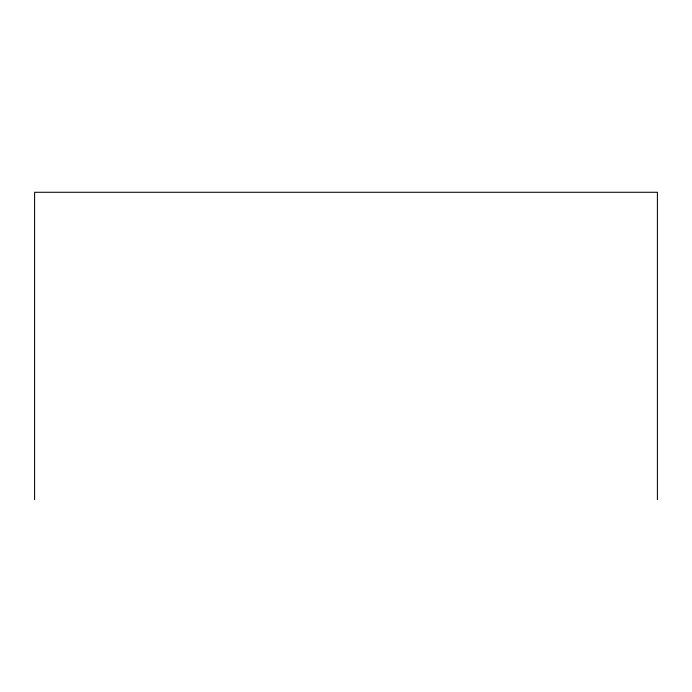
<?xml version="1.0" encoding="UTF-8"?>
<svg xmlns="http://www.w3.org/2000/svg" width="692" height="692" viewBox="0 0 692 692"><rect width="100%" height="100%" fill="white"/><g stroke="black" fill="none" stroke-linecap="round" stroke-linejoin="round"><path stroke-width="1.04" d="M657.4 499.719L657.4 192.281L34.6 192.281L34.6 499.719"/></g></svg>
